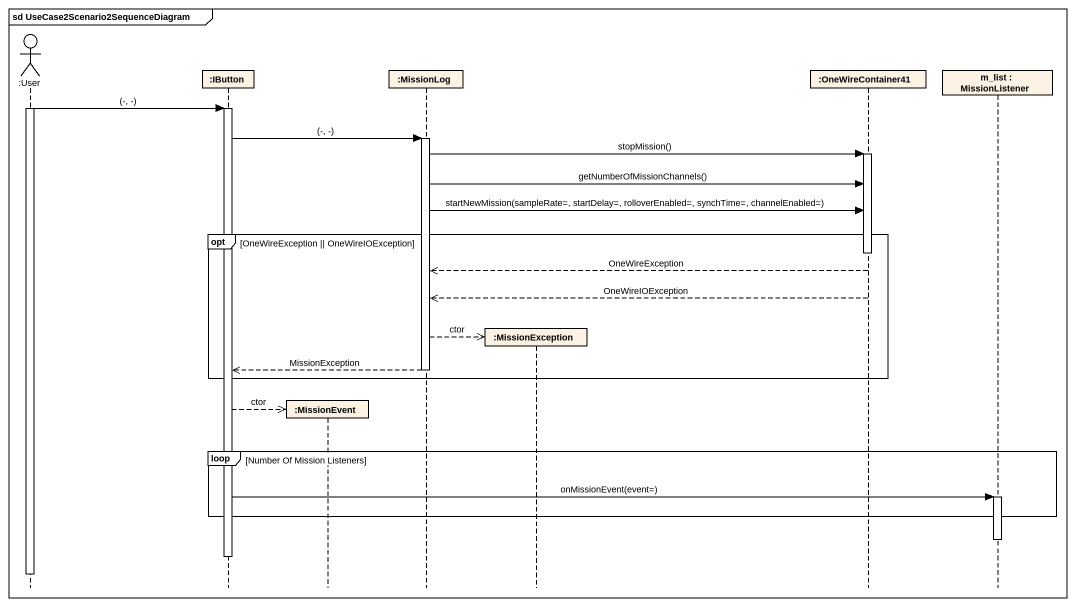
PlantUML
@startuml
mainframe sd UseCase2Scenario2SequenceDiagram
hide footbox
actor ":User" as User
participant ":IButton" as IButton
participant ":MissionEvent" as MissionEvent
participant ":MissionLog" as MissionLog
participant ":MissionException" as MissionException
participant ":OneWireContainer41" as OneWireContainer41
participant "m_list : MissionListener" as m_list

activate User
User -> IButton : (-, -)
activate IButton
IButton -> MissionLog : (-, -)
activate MissionLog
MissionLog -> OneWireContainer41 : stopMission()
activate OneWireContainer41
MissionLog -> OneWireContainer41 : getNumberOfMissionChannels()
MissionLog -> OneWireContainer41 : startNewMission(sampleRate=, startDelay=, rolloverEnabled=, synchTime=, channelEnabled=)
opt OneWireException || OneWireIOException
  deactivate OneWireContainer41
  OneWireContainer41 -->> MissionLog : OneWireException
  OneWireContainer41 -->> MissionLog : OneWireIOException
  MissionLog -->> MissionException ** : ctor
  MissionLog -->> IButton : MissionException
  deactivate MissionLog
end
IButton -->> MissionEvent ** : ctor
loop Number Of Mission Listeners
  IButton -> m_list : onMissionEvent(event=)
  activate m_list
end
deactivate m_list
deactivate IButton
deactivate User
@enduml
